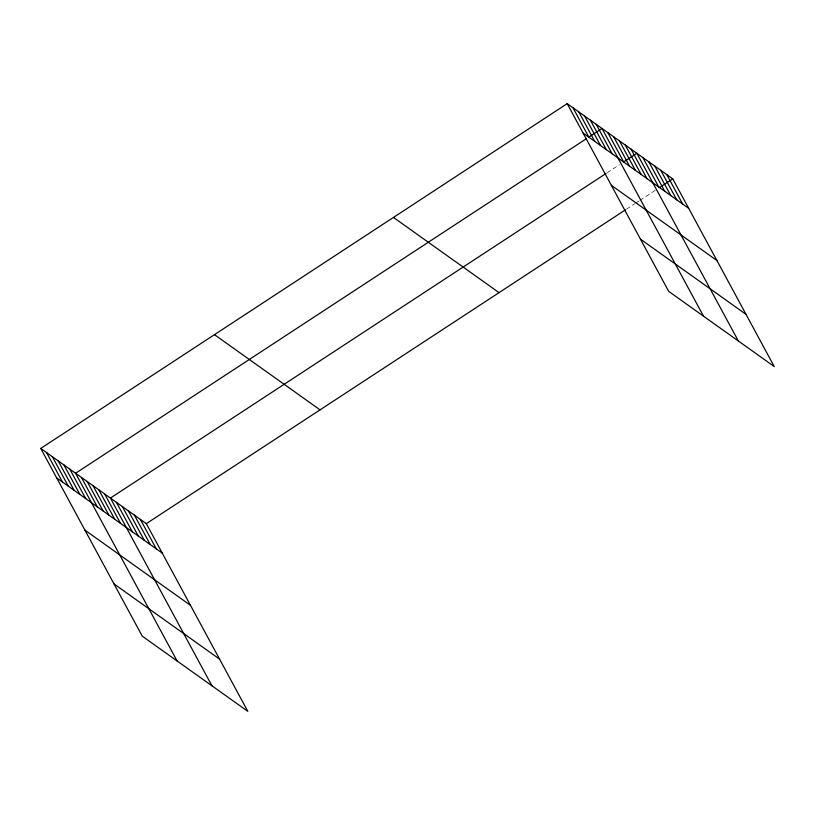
<?xml version="1.0" encoding="UTF-8"?>
<svg xmlns="http://www.w3.org/2000/svg" width="815" height="815" viewBox="0 0 815 815"><rect width="100%" height="100%" fill="white"/><g stroke="black" fill="none" stroke-linecap="round" stroke-linejoin="round"><path stroke-width="0.61" stroke-dasharray="4.08 3.06" d="M607.053 172.811L619.39 164.732M626.501 209.16L634.722 203.77M635.751 203.098L638.838 201.081M639.867 200.409L655.28 190.303"/><path stroke-width="1.22" d="M40.75 448.433L146.323 523.648L247.811 711.352L142.238 636.138L40.75 448.433L567.189 103.648L672.762 178.862L774.25 366.567L668.677 291.352L567.189 103.648M586.606 138.57L75.591 473.26L177.079 660.955M588.664 137.226L602.02 128.464L703.518 316.169M606.024 173.483L110.433 498.077L211.92 685.782M623.506 162.042L636.861 153.291L738.359 340.996M146.323 523.648L625.472 209.832M659.396 187.613L672.762 178.862M583.112 133.11L688.685 208.324M611.352 185.331L716.925 260.545M640.437 239.131L746.01 314.346M393.462 217.432L499.035 292.646M214.477 334.659L320.051 409.874M56.683 477.896L162.256 553.11M84.913 530.117L190.486 605.331M114.008 583.917L219.581 659.131M666.782 174.604L682.705 204.066M660.792 170.335L676.725 199.797M654.812 166.077L670.745 195.539M648.832 161.818L664.755 191.28M642.852 157.55L658.775 187.012M631.055 149.155L646.988 178.617M625.248 145.019L641.181 174.481M619.441 140.883L635.374 170.345M613.634 136.747L629.567 166.209M607.827 132.611L623.76 162.073M596.213 124.328L612.147 153.791M590.417 120.192L606.34 149.654M584.61 116.056L600.533 145.518M578.803 111.92L594.726 141.382M572.996 107.784L588.919 137.246M140.343 519.389L156.276 548.852M134.363 515.121L150.286 544.583M128.373 510.862L144.306 540.325M122.393 506.604L138.326 536.066M116.413 502.335L132.346 531.798M104.626 493.941L120.549 523.403M98.819 489.805L114.742 519.267M93.012 485.669L108.935 515.131M87.205 481.533L103.128 510.995M81.398 477.396L97.331 506.859M69.784 469.114L85.718 498.586M63.977 464.978L79.911 494.44M58.171 460.842L74.104 490.304M52.364 456.706L68.297 486.168M46.557 452.57L62.49 482.032"/></g></svg>
